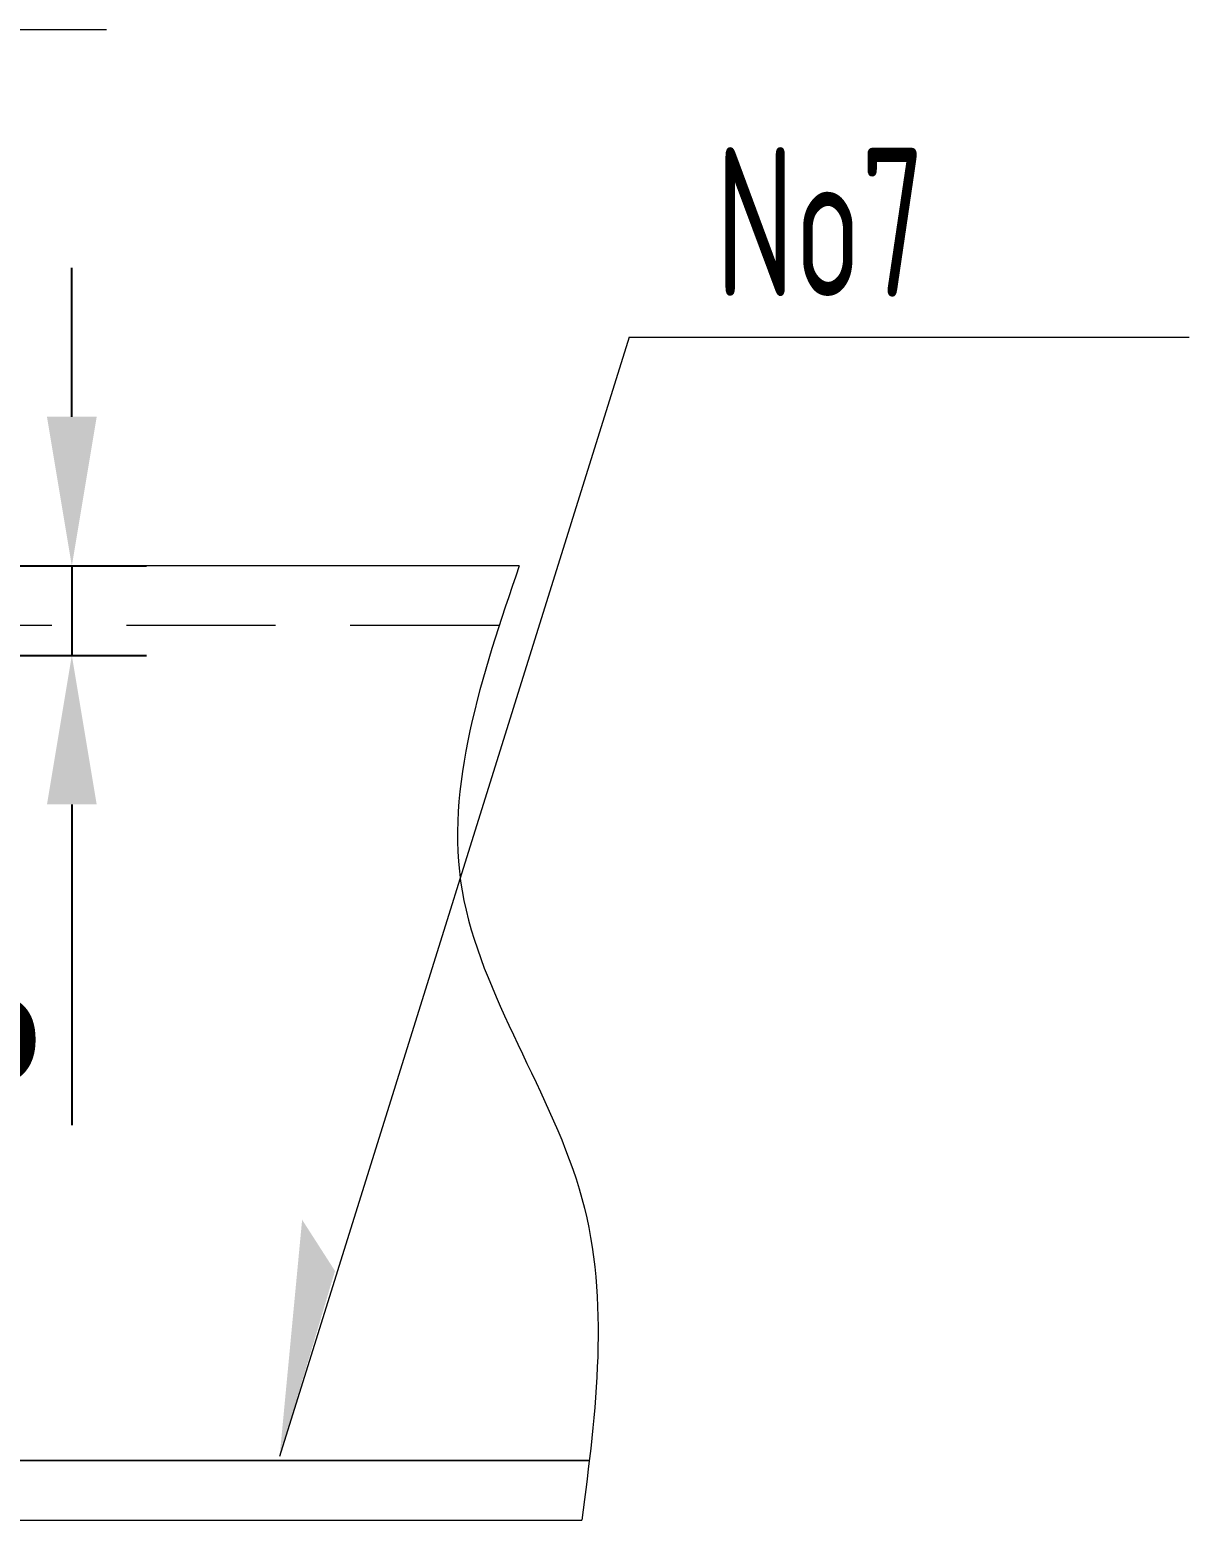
# Model space of a CAD drawing. Header units: millimetres. Extents: x 149544 to 197467, y -3118 to 25363.
# Drawn here: x 176416 to 176804.8, y 10893.8 to 11393.5 of the extents above; entities that cross this region are included whole.
import ezdxf

# ---------------------------------------------------------------- set-up
doc = ezdxf.new("R2010")
doc.units = ezdxf.units.MM
doc.header["$MEASUREMENT"] = 0
for name, pattern in [('K5LT32768', [0]), ('K5LT32769', [0]), ('K5LT32774', [0]), ('K5LT32791', [0]), ('K5LT32795', [75, 50, -25])]:
    doc.linetypes.add(name, pattern=pattern)
doc.styles.add('KTEXTSTYLE', font='GOST_AU.SHX', dxfattribs={"width": 0.96, "height": 5})
doc.dimstyles.new('PB20', dxfattribs={"dimscale": 20, "dimtxt": 2.5, "dimasz": 2.5, "dimexe": 1.25, "dimexo": 0, "dimtad": 1, "dimdec": 0, "dimtxsty": 'Standard', "dimcen": 2.5, "dimclrd": 7, "dimclre": 7, "dimclrt": 4, "dimadec": 0, "dimazin": 0, "dimtfac": 1, "dimtdec": 0, "dimtmove": 0, "dimatfit": 3, "dimfxl": 1.25, "dimarcsym": 0})

# ---------------------------------------------------------------- blocks, each defined once
blk = doc.blocks.new('*D2304')
at = {"color": 7, "lineweight": -2}
for p, q in [((176430.1, 11263.77), (176430.1, 11313.77)), ((176312.15, 11213.77), (176455.1, 11213.77)), ((176430.1, 11213.77), (176430.1, 11183.77)), ((176178.85, 11183.77), (176455.1, 11183.77)), ((176430.1, 11133.77), (176430.1, 11026.29))]:
    blk.add_line(p, q, dxfattribs=at)
at = {"color": 7}
for points in [[(176421.77, 11263.77), (176438.44, 11263.77), (176430.1, 11213.77)], [(176421.77, 11133.77), (176438.44, 11133.77), (176430.1, 11183.77)]]:
    blk.add_solid(points, dxfattribs=at)
at = {"layer": 'Defpoints', "color": 0}
for p in [(176312.15, 11213.77), (176430.1, 11213.77), (176178.85, 11183.77)]:
    blk.add_point(p, dxfattribs=at)
at = {"color": 4, "insert": (176392.6, 11054.88), "char_height": 50, "attachment_point": 5, "rotation": 90}
blk.add_mtext('\\H50.0;\\W0.965;\\Q0;\\H50.0;\\W0.965;\\Q0;\\Q0;3', dxfattribs=at)

msp = doc.modelspace()

# ---------------------------------------------------------------- hatches: boundary and pattern name
msp.add_hatch(color=0).paths.add_polyline_path([(176518.35, 10977.35), (176507.33, 10994.52), (176499.79, 10915.18)])

# ---------------------------------------------------------------- linework, layer by layer
at = {"color": 0, "linetype": 'K5LT32768', "lineweight": 18}
msp.add_line((176441.71, 11393.54), (176341.26, 11393.54), dxfattribs=at)
at = {"color": 0, "linetype": 'K5LT32774', "lineweight": 18}
for q in [(176499.79, 10915.18), (176804.78, 11290.47)]:
    msp.add_line((176617.04, 11290.47), q, dxfattribs=at)
at = {"color": 0, "linetype": 'K5LT32769', "lineweight": 18}
for p, q in [((176580.11, 11213.77), (176221.59, 11213.77)), ((175485.02, 10913.77), (176603.63, 10913.77)), ((175488.16, 10893.77), (176601.15, 10893.77))]:
    msp.add_line(p, q, dxfattribs=at)
at = {"color": 0, "linetype": 'K5LT32795', "lineweight": 18}
msp.add_line((176573.44, 11193.77), (176031.59, 11193.77), dxfattribs=at)
at = {"color": 0, "linetype": 'K5LT32791', "lineweight": 18}
msp.add_line((176603.63, 10913.77), (175485.02, 10913.77), dxfattribs=at)
at = {"color": 0, "linetype": 'K5LT32768', "lineweight": 18}
msp.add_open_spline([(176580.11, 11213.77), (176567.56, 11176.76), (176542.46, 11102.7), (176615.38, 11004.91), (176605.85, 10930.49), (176601.15, 10893.77)], degree=3, knots=[0, 0, 0, 0, 110.617018, 221.347313, 329.200402, 329.200402, 329.200402, 329.200402], dxfattribs=at)

# ---------------------------------------------------------------- texts
at = {"color": 0, "insert": (176645.99, 11354.04), "char_height": 2.5, "attachment_point": 1, "style": 'KTEXTSTYLE'}
msp.add_mtext('\\H3.5;\\W0.965;\\Q15;\\Q0;\\W0.765;\\H50.00;{\\c65535;No7}', dxfattribs=at)

# ---------------------------------------------------------------- dimensions: what is measured, and where the dimension line sits
at = {"color": 0}
dim = msp.add_linear_dim(base=(176430.1, 11213.77), p1=(176178.85, 11183.77), p2=(176312.15, 11213.77), angle=90, text='\\H50.0;\\W0.965;\\Q0;\\H50.0;\\W0.965;\\Q0;\\Q0;3', dimstyle='PB20', dxfattribs=at)
dim.commit()
dim.dimension.update_dxf_attribs({"geometry": '*D2304', "text_midpoint": (176430.1, 11054.88), "dimtype": 160})

doc.saveas('drawing.dxf')
